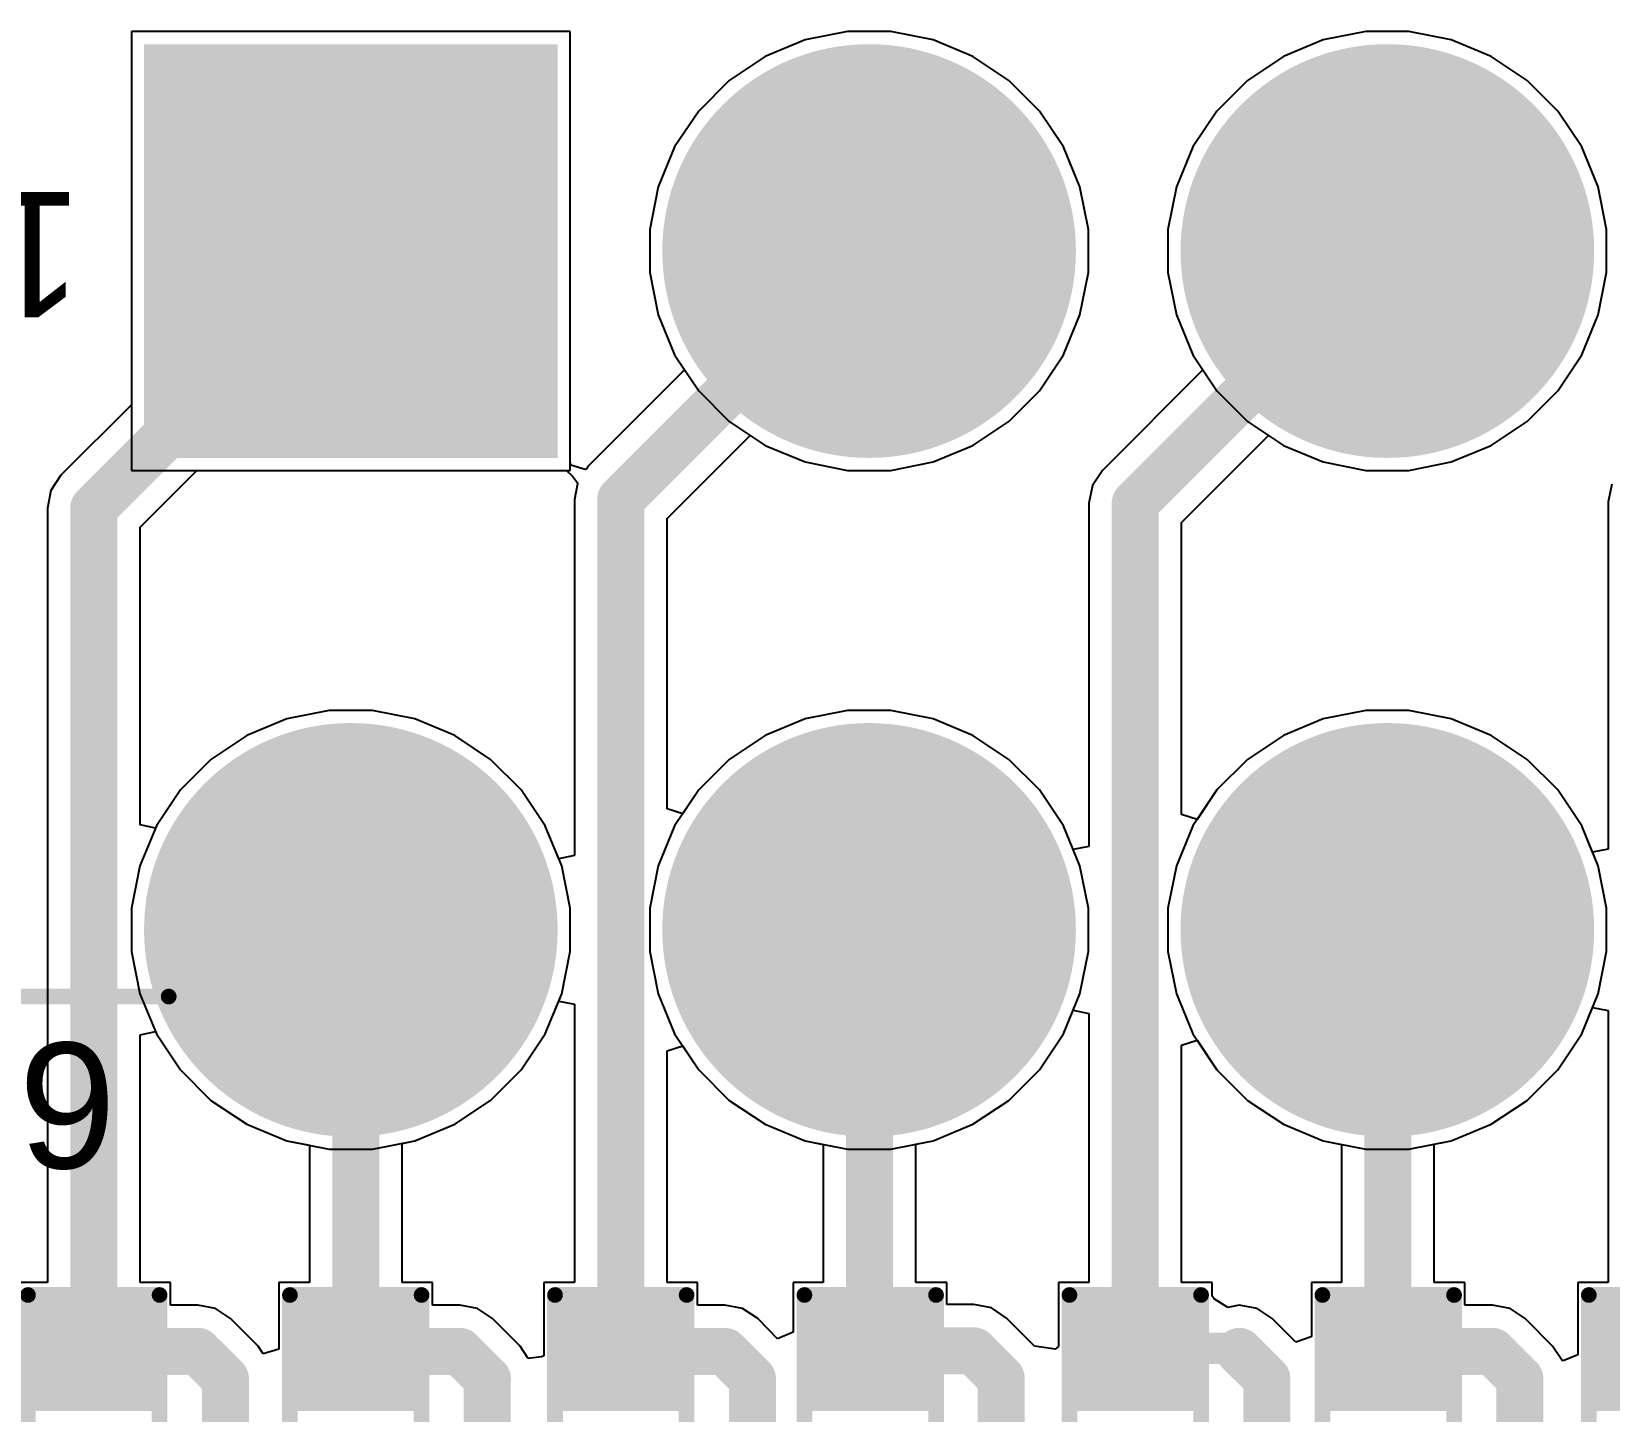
# Model space of a CAD drawing. Header units: millimetres. Extents: x -11 to 156, y -11 to 109.
# Drawn here: x 100.38 to 113.17, y 73.05 to 84.23 of the extents above; entities that cross this region are included whole.
import ezdxf

# ---------------------------------------------------------------- set-up
doc = ezdxf.new("R2010")
doc.units = ezdxf.units.MM
for name, color, linetype in [('BottomLayer', 5, 'Continuous'), ('BottomSolder', 6, 'Continuous'), ('MultiLayer', 9, 'Continuous'), ('PadHoleLayer', 156, 'Continuous'), ('TopLayer', 1, 'Continuous'), ('TopOverlay', 2, 'Continuous'), ('TopPaste', 8, 'Continuous'), ('TopSolder', 216, 'Continuous')]:
    doc.layers.add(name, color=color, linetype=linetype)
doc.styles.add('Arial', font='', dxfattribs={"height": 0.2})
doc.styles.get('Arial').set_extended_font_data('Arial')

# ---------------------------------------------------------------- blocks, each defined once
blk = doc.blocks.new('R___0603_21')
at = {"layer": 'TopLayer'}
for points in [[(-0.381, 0.4445), (-0.381, -0.4445), (-1.143, -0.4445), (-1.143, 0.4445)], [(1.143, 0.4445), (1.143, -0.4445), (0.381, -0.4445), (0.381, 0.4445)]]:
    blk.add_hatch(color=1, dxfattribs=at).paths.add_polyline_path(points)
at = {"layer": 'TopPaste'}
for points in [[(-0.381, 0.4445), (-0.381, -0.4445), (-1.143, -0.4445), (-1.143, 0.4445)], [(1.143, 0.4445), (1.143, -0.4445), (0.381, -0.4445), (0.381, 0.4445)]]:
    blk.add_hatch(color=8, dxfattribs=at).paths.add_polyline_path(points)
at = {"layer": 'TopSolder'}
for points in [[(-0.2794, 0.5461), (-0.2794, -0.5461), (-1.2446, -0.5461), (-1.2446, 0.5461)], [(1.2446, 0.5461), (1.2446, -0.5461), (0.2794, -0.5461), (0.2794, 0.5461)]]:
    blk.add_hatch(color=216, dxfattribs=at).paths.add_polyline_path(points)
at = {"layer": 'TopOverlay', "const_width": 0.127}
for points in [[(-1.2192, 0.5334), (1.2192, 0.5334)], [(-1.2192, 0.5334), (-1.2192, -0.5334)], [(1.2192, 0.5334), (1.2192, -0.5334)], [(-1.2192, -0.5334), (1.2192, -0.5334)]]:
    blk.add_lwpolyline(points, dxfattribs=at)
at = {"layer": 'TopOverlay', "const_width": 0.0635}
for points in [[(-1.25095, 0.5334, 1), (-1.18745, 0.5334, 1)], [(-1.25095, 0.5334, 1), (-1.18745, 0.5334, 1)], [(1.18745, 0.5334, 1), (1.25095, 0.5334, 1)], [(1.18745, 0.5334, 1), (1.25095, 0.5334, 1)], [(-1.25095, -0.5334, 1), (-1.18745, -0.5334, 1)], [(-1.25095, -0.5334, 1), (-1.18745, -0.5334, 1)], [(1.18745, -0.5334, 1), (1.25095, -0.5334, 1)], [(1.18745, -0.5334, 1), (1.25095, -0.5334, 1)]]:
    blk.add_lwpolyline(points, format="xyb", close=True, dxfattribs=at)
blk = doc.blocks.new('R___0603_22')
at = {"layer": 'TopLayer'}
for points in [[(-0.381, 0.4445), (-0.381, -0.4445), (-1.143, -0.4445), (-1.143, 0.4445)], [(1.143, 0.4445), (1.143, -0.4445), (0.381, -0.4445), (0.381, 0.4445)]]:
    blk.add_hatch(color=1, dxfattribs=at).paths.add_polyline_path(points)
at = {"layer": 'TopPaste'}
for points in [[(-0.381, 0.4445), (-0.381, -0.4445), (-1.143, -0.4445), (-1.143, 0.4445)], [(1.143, 0.4445), (1.143, -0.4445), (0.381, -0.4445), (0.381, 0.4445)]]:
    blk.add_hatch(color=8, dxfattribs=at).paths.add_polyline_path(points)
at = {"layer": 'TopSolder'}
for points in [[(-0.2794, 0.5461), (-0.2794, -0.5461), (-1.2446, -0.5461), (-1.2446, 0.5461)], [(1.2446, 0.5461), (1.2446, -0.5461), (0.2794, -0.5461), (0.2794, 0.5461)]]:
    blk.add_hatch(color=216, dxfattribs=at).paths.add_polyline_path(points)
at = {"layer": 'TopOverlay', "const_width": 0.127}
for points in [[(-1.2192, 0.5334), (1.2192, 0.5334)], [(-1.2192, 0.5334), (-1.2192, -0.5334)], [(1.2192, 0.5334), (1.2192, -0.5334)], [(-1.2192, -0.5334), (1.2192, -0.5334)]]:
    blk.add_lwpolyline(points, dxfattribs=at)
at = {"layer": 'TopOverlay', "const_width": 0.0635}
for points in [[(-1.25095, 0.5334, 1), (-1.18745, 0.5334, 1)], [(-1.25095, 0.5334, 1), (-1.18745, 0.5334, 1)], [(1.18745, 0.5334, 1), (1.25095, 0.5334, 1)], [(1.18745, 0.5334, 1), (1.25095, 0.5334, 1)], [(-1.25095, -0.5334, 1), (-1.18745, -0.5334, 1)], [(-1.25095, -0.5334, 1), (-1.18745, -0.5334, 1)], [(1.18745, -0.5334, 1), (1.25095, -0.5334, 1)], [(1.18745, -0.5334, 1), (1.25095, -0.5334, 1)]]:
    blk.add_lwpolyline(points, format="xyb", close=True, dxfattribs=at)
blk = doc.blocks.new('R___0603_23')
at = {"layer": 'TopLayer'}
for points in [[(-0.381, 0.4445), (-0.381, -0.4445), (-1.143, -0.4445), (-1.143, 0.4445)], [(1.143, 0.4445), (1.143, -0.4445), (0.381, -0.4445), (0.381, 0.4445)]]:
    blk.add_hatch(color=1, dxfattribs=at).paths.add_polyline_path(points)
at = {"layer": 'TopPaste'}
for points in [[(-0.381, 0.4445), (-0.381, -0.4445), (-1.143, -0.4445), (-1.143, 0.4445)], [(1.143, 0.4445), (1.143, -0.4445), (0.381, -0.4445), (0.381, 0.4445)]]:
    blk.add_hatch(color=8, dxfattribs=at).paths.add_polyline_path(points)
at = {"layer": 'TopSolder'}
for points in [[(-0.2794, 0.5461), (-0.2794, -0.5461), (-1.2446, -0.5461), (-1.2446, 0.5461)], [(1.2446, 0.5461), (1.2446, -0.5461), (0.2794, -0.5461), (0.2794, 0.5461)]]:
    blk.add_hatch(color=216, dxfattribs=at).paths.add_polyline_path(points)
at = {"layer": 'TopOverlay', "const_width": 0.127}
for points in [[(-1.2192, 0.5334), (1.2192, 0.5334)], [(-1.2192, 0.5334), (-1.2192, -0.5334)], [(1.2192, 0.5334), (1.2192, -0.5334)], [(-1.2192, -0.5334), (1.2192, -0.5334)]]:
    blk.add_lwpolyline(points, dxfattribs=at)
at = {"layer": 'TopOverlay', "const_width": 0.0635}
for points in [[(-1.25095, 0.5334, 1), (-1.18745, 0.5334, 1)], [(-1.25095, 0.5334, 1), (-1.18745, 0.5334, 1)], [(1.18745, 0.5334, 1), (1.25095, 0.5334, 1)], [(1.18745, 0.5334, 1), (1.25095, 0.5334, 1)], [(-1.25095, -0.5334, 1), (-1.18745, -0.5334, 1)], [(-1.25095, -0.5334, 1), (-1.18745, -0.5334, 1)], [(1.18745, -0.5334, 1), (1.25095, -0.5334, 1)], [(1.18745, -0.5334, 1), (1.25095, -0.5334, 1)]]:
    blk.add_lwpolyline(points, format="xyb", close=True, dxfattribs=at)
blk = doc.blocks.new('R___0603_24')
at = {"layer": 'TopLayer'}
for points in [[(-0.381, 0.4445), (-0.381, -0.4445), (-1.143, -0.4445), (-1.143, 0.4445)], [(1.143, 0.4445), (1.143, -0.4445), (0.381, -0.4445), (0.381, 0.4445)]]:
    blk.add_hatch(color=1, dxfattribs=at).paths.add_polyline_path(points)
at = {"layer": 'TopPaste'}
for points in [[(-0.381, 0.4445), (-0.381, -0.4445), (-1.143, -0.4445), (-1.143, 0.4445)], [(1.143, 0.4445), (1.143, -0.4445), (0.381, -0.4445), (0.381, 0.4445)]]:
    blk.add_hatch(color=8, dxfattribs=at).paths.add_polyline_path(points)
at = {"layer": 'TopSolder'}
for points in [[(-0.2794, 0.5461), (-0.2794, -0.5461), (-1.2446, -0.5461), (-1.2446, 0.5461)], [(1.2446, 0.5461), (1.2446, -0.5461), (0.2794, -0.5461), (0.2794, 0.5461)]]:
    blk.add_hatch(color=216, dxfattribs=at).paths.add_polyline_path(points)
at = {"layer": 'TopOverlay', "const_width": 0.127}
for points in [[(-1.2192, 0.5334), (1.2192, 0.5334)], [(-1.2192, 0.5334), (-1.2192, -0.5334)], [(1.2192, 0.5334), (1.2192, -0.5334)], [(-1.2192, -0.5334), (1.2192, -0.5334)]]:
    blk.add_lwpolyline(points, dxfattribs=at)
at = {"layer": 'TopOverlay', "const_width": 0.0635}
for points in [[(-1.25095, 0.5334, 1), (-1.18745, 0.5334, 1)], [(-1.25095, 0.5334, 1), (-1.18745, 0.5334, 1)], [(1.18745, 0.5334, 1), (1.25095, 0.5334, 1)], [(1.18745, 0.5334, 1), (1.25095, 0.5334, 1)], [(-1.25095, -0.5334, 1), (-1.18745, -0.5334, 1)], [(-1.25095, -0.5334, 1), (-1.18745, -0.5334, 1)], [(1.18745, -0.5334, 1), (1.25095, -0.5334, 1)], [(1.18745, -0.5334, 1), (1.25095, -0.5334, 1)]]:
    blk.add_lwpolyline(points, format="xyb", close=True, dxfattribs=at)
blk = doc.blocks.new('R___0603_25')
at = {"layer": 'TopLayer'}
for points in [[(-0.381, 0.4445), (-0.381, -0.4445), (-1.143, -0.4445), (-1.143, 0.4445)], [(1.143, 0.4445), (1.143, -0.4445), (0.381, -0.4445), (0.381, 0.4445)]]:
    blk.add_hatch(color=1, dxfattribs=at).paths.add_polyline_path(points)
at = {"layer": 'TopPaste'}
for points in [[(-0.381, 0.4445), (-0.381, -0.4445), (-1.143, -0.4445), (-1.143, 0.4445)], [(1.143, 0.4445), (1.143, -0.4445), (0.381, -0.4445), (0.381, 0.4445)]]:
    blk.add_hatch(color=8, dxfattribs=at).paths.add_polyline_path(points)
at = {"layer": 'TopSolder'}
for points in [[(-0.2794, 0.5461), (-0.2794, -0.5461), (-1.2446, -0.5461), (-1.2446, 0.5461)], [(1.2446, 0.5461), (1.2446, -0.5461), (0.2794, -0.5461), (0.2794, 0.5461)]]:
    blk.add_hatch(color=216, dxfattribs=at).paths.add_polyline_path(points)
at = {"layer": 'TopOverlay', "const_width": 0.127}
for points in [[(-1.2192, 0.5334), (1.2192, 0.5334)], [(-1.2192, 0.5334), (-1.2192, -0.5334)], [(1.2192, 0.5334), (1.2192, -0.5334)], [(-1.2192, -0.5334), (1.2192, -0.5334)]]:
    blk.add_lwpolyline(points, dxfattribs=at)
at = {"layer": 'TopOverlay', "const_width": 0.0635}
for points in [[(-1.25095, 0.5334, 1), (-1.18745, 0.5334, 1)], [(-1.25095, 0.5334, 1), (-1.18745, 0.5334, 1)], [(1.18745, 0.5334, 1), (1.25095, 0.5334, 1)], [(1.18745, 0.5334, 1), (1.25095, 0.5334, 1)], [(-1.25095, -0.5334, 1), (-1.18745, -0.5334, 1)], [(-1.25095, -0.5334, 1), (-1.18745, -0.5334, 1)], [(1.18745, -0.5334, 1), (1.25095, -0.5334, 1)], [(1.18745, -0.5334, 1), (1.25095, -0.5334, 1)]]:
    blk.add_lwpolyline(points, format="xyb", close=True, dxfattribs=at)
blk = doc.blocks.new('R___0603_26')
at = {"layer": 'TopLayer'}
for points in [[(-0.381, 0.4445), (-0.381, -0.4445), (-1.143, -0.4445), (-1.143, 0.4445)], [(1.143, 0.4445), (1.143, -0.4445), (0.381, -0.4445), (0.381, 0.4445)]]:
    blk.add_hatch(color=1, dxfattribs=at).paths.add_polyline_path(points)
at = {"layer": 'TopPaste'}
for points in [[(-0.381, 0.4445), (-0.381, -0.4445), (-1.143, -0.4445), (-1.143, 0.4445)], [(1.143, 0.4445), (1.143, -0.4445), (0.381, -0.4445), (0.381, 0.4445)]]:
    blk.add_hatch(color=8, dxfattribs=at).paths.add_polyline_path(points)
at = {"layer": 'TopSolder'}
for points in [[(-0.2794, 0.5461), (-0.2794, -0.5461), (-1.2446, -0.5461), (-1.2446, 0.5461)], [(1.2446, 0.5461), (1.2446, -0.5461), (0.2794, -0.5461), (0.2794, 0.5461)]]:
    blk.add_hatch(color=216, dxfattribs=at).paths.add_polyline_path(points)
at = {"layer": 'TopOverlay', "const_width": 0.127}
for points in [[(-1.2192, 0.5334), (1.2192, 0.5334)], [(-1.2192, 0.5334), (-1.2192, -0.5334)], [(1.2192, 0.5334), (1.2192, -0.5334)], [(-1.2192, -0.5334), (1.2192, -0.5334)]]:
    blk.add_lwpolyline(points, dxfattribs=at)
at = {"layer": 'TopOverlay', "const_width": 0.0635}
for points in [[(-1.25095, 0.5334, 1), (-1.18745, 0.5334, 1)], [(-1.25095, 0.5334, 1), (-1.18745, 0.5334, 1)], [(1.18745, 0.5334, 1), (1.25095, 0.5334, 1)], [(1.18745, 0.5334, 1), (1.25095, 0.5334, 1)], [(-1.25095, -0.5334, 1), (-1.18745, -0.5334, 1)], [(-1.25095, -0.5334, 1), (-1.18745, -0.5334, 1)], [(1.18745, -0.5334, 1), (1.25095, -0.5334, 1)], [(1.18745, -0.5334, 1), (1.25095, -0.5334, 1)]]:
    blk.add_lwpolyline(points, format="xyb", close=True, dxfattribs=at)
blk = doc.blocks.new('R___0603_27')
at = {"layer": 'TopLayer'}
for points in [[(-0.381, 0.4445), (-0.381, -0.4445), (-1.143, -0.4445), (-1.143, 0.4445)], [(1.143, 0.4445), (1.143, -0.4445), (0.381, -0.4445), (0.381, 0.4445)]]:
    blk.add_hatch(color=1, dxfattribs=at).paths.add_polyline_path(points)
at = {"layer": 'TopPaste'}
for points in [[(-0.381, 0.4445), (-0.381, -0.4445), (-1.143, -0.4445), (-1.143, 0.4445)], [(1.143, 0.4445), (1.143, -0.4445), (0.381, -0.4445), (0.381, 0.4445)]]:
    blk.add_hatch(color=8, dxfattribs=at).paths.add_polyline_path(points)
at = {"layer": 'TopSolder'}
for points in [[(-0.2794, 0.5461), (-0.2794, -0.5461), (-1.2446, -0.5461), (-1.2446, 0.5461)], [(1.2446, 0.5461), (1.2446, -0.5461), (0.2794, -0.5461), (0.2794, 0.5461)]]:
    blk.add_hatch(color=216, dxfattribs=at).paths.add_polyline_path(points)
at = {"layer": 'TopOverlay', "const_width": 0.127}
for points in [[(-1.2192, 0.5334), (1.2192, 0.5334)], [(-1.2192, 0.5334), (-1.2192, -0.5334)], [(1.2192, 0.5334), (1.2192, -0.5334)], [(-1.2192, -0.5334), (1.2192, -0.5334)]]:
    blk.add_lwpolyline(points, dxfattribs=at)
at = {"layer": 'TopOverlay', "const_width": 0.0635}
for points in [[(-1.25095, 0.5334, 1), (-1.18745, 0.5334, 1)], [(-1.25095, 0.5334, 1), (-1.18745, 0.5334, 1)], [(1.18745, 0.5334, 1), (1.25095, 0.5334, 1)], [(1.18745, 0.5334, 1), (1.25095, 0.5334, 1)], [(-1.25095, -0.5334, 1), (-1.18745, -0.5334, 1)], [(-1.25095, -0.5334, 1), (-1.18745, -0.5334, 1)], [(1.18745, -0.5334, 1), (1.25095, -0.5334, 1)], [(1.18745, -0.5334, 1), (1.25095, -0.5334, 1)]]:
    blk.add_lwpolyline(points, format="xyb", close=True, dxfattribs=at)
blk = doc.blocks.new('0039301100_81')
at = {"layer": 'BottomLayer'}
h = blk.add_hatch(color=5, dxfattribs=at)
edge = h.paths.add_edge_path()
edge.add_arc((-8.4, 5.5), 1.6, 0, 360)
h = blk.add_hatch(color=5, dxfattribs=at)
edge = h.paths.add_edge_path()
edge.add_arc((-4.2, 5.5), 1.6, 0, 360)
h = blk.add_hatch(color=5, dxfattribs=at)
edge = h.paths.add_edge_path()
edge.add_arc((0, 5.5), 1.6, 0, 360)
h = blk.add_hatch(color=5, dxfattribs=at)
edge = h.paths.add_edge_path()
edge.add_arc((-8.4, 0), 1.6, 0, 360)
h = blk.add_hatch(color=5, dxfattribs=at)
edge = h.paths.add_edge_path()
edge.add_arc((-4.2, 0), 1.6, 0, 360)
blk.add_hatch(color=5, dxfattribs=at).paths.add_polyline_path([(-1.6, 1.6), (1.6, 1.6), (1.6, -1.6), (-1.6, -1.6)])
at = {"layer": 'BottomSolder'}
h = blk.add_hatch(color=6, dxfattribs=at)
edge = h.paths.add_edge_path()
edge.add_arc((-8.4, 5.5), 1.676, 0, 360)
h = blk.add_hatch(color=6, dxfattribs=at)
edge = h.paths.add_edge_path()
edge.add_arc((-4.2, 5.5), 1.676, 0, 360)
h = blk.add_hatch(color=6, dxfattribs=at)
edge = h.paths.add_edge_path()
edge.add_arc((0, 5.5), 1.676, 0, 360)
h = blk.add_hatch(color=6, dxfattribs=at)
edge = h.paths.add_edge_path()
edge.add_arc((-8.4, 0), 1.676, 0, 360)
h = blk.add_hatch(color=6, dxfattribs=at)
edge = h.paths.add_edge_path()
edge.add_arc((-4.2, 0), 1.676, 0, 360)
blk.add_hatch(color=6, dxfattribs=at).paths.add_polyline_path([(-1.676, 1.676), (1.676, 1.676), (1.676, -1.676), (-1.676, -1.676)])
at = {"layer": 'MultiLayer'}
h = blk.add_hatch(color=9, dxfattribs=at)
edge = h.paths.add_edge_path()
edge.add_arc((-8.4, 5.5), 1.6, 0, 360)
h = blk.add_hatch(color=9, dxfattribs=at)
edge = h.paths.add_edge_path()
edge.add_arc((-4.2, 5.5), 1.6, 0, 360)
h = blk.add_hatch(color=9, dxfattribs=at)
edge = h.paths.add_edge_path()
edge.add_arc((0, 5.5), 1.6, 0, 360)
h = blk.add_hatch(color=9, dxfattribs=at)
edge = h.paths.add_edge_path()
edge.add_arc((-8.4, 0), 1.6, 0, 360)
h = blk.add_hatch(color=9, dxfattribs=at)
edge = h.paths.add_edge_path()
edge.add_arc((-4.2, 0), 1.6, 0, 360)
at = {"layer": 'PadHoleLayer'}
h = blk.add_hatch(color=156, dxfattribs=at)
edge = h.paths.add_edge_path()
edge.add_arc((-8.4, 5.5), 0.91, 0, 360)
h = blk.add_hatch(color=156, dxfattribs=at)
edge = h.paths.add_edge_path()
edge.add_arc((-4.2, 5.5), 0.91, 0, 360)
h = blk.add_hatch(color=156, dxfattribs=at)
edge = h.paths.add_edge_path()
edge.add_arc((0, 5.5), 0.91, 0, 360)
h = blk.add_hatch(color=156, dxfattribs=at)
edge = h.paths.add_edge_path()
edge.add_arc((-8.4, 0), 0.91, 0, 360)
h = blk.add_hatch(color=156, dxfattribs=at)
edge = h.paths.add_edge_path()
edge.add_arc((-4.2, 0), 0.91, 0, 360)
h = blk.add_hatch(color=156, dxfattribs=at)
edge = h.paths.add_edge_path()
edge.add_arc((0, 0), 0.91, 0, 360)
at = {"layer": 'TopLayer'}
h = blk.add_hatch(color=1, dxfattribs=at)
edge = h.paths.add_edge_path()
edge.add_arc((-8.4, 5.5), 1.6, 0, 360)
h = blk.add_hatch(color=1, dxfattribs=at)
edge = h.paths.add_edge_path()
edge.add_arc((-4.2, 5.5), 1.6, 0, 360)
h = blk.add_hatch(color=1, dxfattribs=at)
edge = h.paths.add_edge_path()
edge.add_arc((0, 5.5), 1.6, 0, 360)
h = blk.add_hatch(color=1, dxfattribs=at)
edge = h.paths.add_edge_path()
edge.add_arc((-8.4, 0), 1.6, 0, 360)
h = blk.add_hatch(color=1, dxfattribs=at)
edge = h.paths.add_edge_path()
edge.add_arc((-4.2, 0), 1.6, 0, 360)
blk.add_hatch(color=1, dxfattribs=at).paths.add_polyline_path([(-1.6, 1.6), (1.6, 1.6), (1.6, -1.6), (-1.6, -1.6)])
at = {"layer": 'TopSolder'}
h = blk.add_hatch(color=216, dxfattribs=at)
edge = h.paths.add_edge_path()
edge.add_arc((-8.4, 5.5), 1.676, 0, 360)
h = blk.add_hatch(color=216, dxfattribs=at)
edge = h.paths.add_edge_path()
edge.add_arc((-4.2, 5.5), 1.676, 0, 360)
h = blk.add_hatch(color=216, dxfattribs=at)
edge = h.paths.add_edge_path()
edge.add_arc((0, 5.5), 1.676, 0, 360)
h = blk.add_hatch(color=216, dxfattribs=at)
edge = h.paths.add_edge_path()
edge.add_arc((-8.4, 0), 1.676, 0, 360)
h = blk.add_hatch(color=216, dxfattribs=at)
edge = h.paths.add_edge_path()
edge.add_arc((-4.2, 0), 1.676, 0, 360)
blk.add_hatch(color=216, dxfattribs=at).paths.add_polyline_path([(-1.676, 1.676), (1.676, 1.676), (1.676, -1.676), (-1.676, -1.676)])
at = {"layer": 'TopOverlay', "const_width": 0.127}
blk.add_lwpolyline([(3.1, 6.04), (1.476, 6.04)], dxfattribs=at)
at = {"layer": 'TopOverlay', "const_width": 0.0635}
blk.add_lwpolyline([(1.444, 6.04, 1), (1.508, 6.04, 1)], format="xyb", close=True, dxfattribs=at)
at = {"layer": 'TopOverlay'}
blk.add_text('1', height=1.016, dxfattribs=at).set_placement((2.181, -0.479))

msp = doc.modelspace()

# ---------------------------------------------------------------- linework, layer by layer
at = {"layer": 'BottomLayer'}
for p, q in [((104.749, 84.226), (101.194, 84.226)), ((101.194, 84.226), (101.194, 80.671)), ((104.749, 80.671), (104.749, 84.226)), ((106.653, 84.158), (106.329, 84.024)), ((106.997, 84.226), (106.653, 84.158)), ((107.347, 84.226), (106.997, 84.226)), ((107.69, 84.158), (107.347, 84.226)), ((108.014, 84.024), (107.69, 84.158)), ((110.853, 84.158), (110.529, 84.024)), ((111.197, 84.226), (110.853, 84.158)), ((111.547, 84.226), (111.197, 84.226)), ((111.89, 84.158), (111.547, 84.226)), ((112.214, 84.024), (111.89, 84.158)), ((106.329, 84.024), (106.038, 83.829)), ((108.305, 83.829), (108.014, 84.024)), ((110.529, 84.024), (110.238, 83.829)), ((112.505, 83.829), (112.214, 84.024)), ((106.038, 83.829), (105.791, 83.582)), ((108.553, 83.582), (108.305, 83.829)), ((110.238, 83.829), (109.991, 83.582)), ((112.753, 83.582), (112.505, 83.829)), ((105.791, 83.582), (105.596, 83.291)), ((108.747, 83.291), (108.553, 83.582)), ((109.991, 83.582), (109.796, 83.291)), ((112.947, 83.291), (112.753, 83.582)), ((105.596, 83.291), (105.462, 82.967)), ((108.881, 82.967), (108.747, 83.291)), ((109.796, 83.291), (109.662, 82.967)), ((113.081, 82.967), (112.947, 83.291)), ((105.462, 82.967), (105.394, 82.623)), ((108.949, 82.623), (108.881, 82.967)), ((109.662, 82.967), (109.594, 82.623)), ((113.149, 82.623), (113.081, 82.967)), ((105.394, 82.623), (105.394, 82.273)), ((108.949, 82.273), (108.949, 82.623)), ((109.594, 82.623), (109.594, 82.273)), ((113.149, 82.273), (113.149, 82.623)), ((105.394, 82.273), (105.462, 81.93)), ((108.881, 81.93), (108.949, 82.273)), ((109.594, 82.273), (109.662, 81.93)), ((113.081, 81.93), (113.149, 82.273)), ((105.462, 81.93), (105.596, 81.606)), ((108.747, 81.606), (108.881, 81.93)), ((109.662, 81.93), (109.796, 81.606)), ((112.947, 81.606), (113.081, 81.93)), ((105.596, 81.606), (105.791, 81.315)), ((108.553, 81.315), (108.747, 81.606)), ((109.796, 81.606), (109.991, 81.315)), ((112.753, 81.315), (112.947, 81.606)), ((105.791, 81.315), (106.038, 81.067)), ((108.305, 81.067), (108.553, 81.315)), ((109.991, 81.315), (110.238, 81.067)), ((112.505, 81.067), (112.753, 81.315)), ((106.038, 81.067), (106.329, 80.873)), ((108.014, 80.873), (108.305, 81.067)), ((110.238, 81.067), (110.529, 80.873)), ((112.214, 80.873), (112.505, 81.067)), ((106.329, 80.873), (106.653, 80.739)), ((107.69, 80.739), (108.014, 80.873)), ((110.529, 80.873), (110.853, 80.739)), ((111.89, 80.739), (112.214, 80.873)), ((106.653, 80.739), (106.997, 80.671)), ((107.347, 80.671), (107.69, 80.739)), ((110.853, 80.739), (111.197, 80.671)), ((111.547, 80.671), (111.89, 80.739)), ((101.194, 80.671), (104.749, 80.671)), ((106.997, 80.671), (107.347, 80.671)), ((111.197, 80.671), (111.547, 80.671)), ((102.453, 78.658), (102.129, 78.524)), ((102.797, 78.726), (102.453, 78.658)), ((103.147, 78.726), (102.797, 78.726)), ((103.49, 78.658), (103.147, 78.726)), ((103.814, 78.524), (103.49, 78.658)), ((106.653, 78.658), (106.329, 78.524)), ((106.997, 78.726), (106.653, 78.658)), ((107.347, 78.726), (106.997, 78.726)), ((107.69, 78.658), (107.347, 78.726)), ((108.014, 78.524), (107.69, 78.658)), ((110.853, 78.658), (110.529, 78.524)), ((111.197, 78.726), (110.853, 78.658)), ((111.547, 78.726), (111.197, 78.726)), ((111.89, 78.658), (111.547, 78.726)), ((112.214, 78.524), (111.89, 78.658)), ((102.129, 78.524), (101.838, 78.329)), ((104.105, 78.329), (103.814, 78.524)), ((106.329, 78.524), (106.038, 78.329)), ((108.305, 78.329), (108.014, 78.524)), ((110.529, 78.524), (110.238, 78.329)), ((112.505, 78.329), (112.214, 78.524)), ((101.838, 78.329), (101.591, 78.082)), ((104.353, 78.082), (104.105, 78.329)), ((106.038, 78.329), (105.791, 78.082)), ((108.553, 78.082), (108.305, 78.329)), ((110.238, 78.329), (109.991, 78.082)), ((112.753, 78.082), (112.505, 78.329)), ((101.591, 78.082), (101.396, 77.791)), ((104.547, 77.791), (104.353, 78.082)), ((105.791, 78.082), (105.596, 77.791)), ((108.747, 77.791), (108.553, 78.082)), ((109.991, 78.082), (109.796, 77.791)), ((112.947, 77.791), (112.753, 78.082)), ((101.396, 77.791), (101.262, 77.467)), ((104.681, 77.467), (104.547, 77.791)), ((105.596, 77.791), (105.462, 77.467)), ((108.881, 77.467), (108.747, 77.791)), ((109.796, 77.791), (109.662, 77.467)), ((113.081, 77.467), (112.947, 77.791)), ((101.262, 77.467), (101.194, 77.123)), ((104.749, 77.123), (104.681, 77.467)), ((105.462, 77.467), (105.394, 77.123)), ((108.949, 77.123), (108.881, 77.467)), ((109.662, 77.467), (109.594, 77.123)), ((113.149, 77.123), (113.081, 77.467)), ((101.194, 77.123), (101.194, 76.773)), ((104.749, 76.773), (104.749, 77.123)), ((105.394, 77.123), (105.394, 76.773)), ((108.949, 76.773), (108.949, 77.123)), ((109.594, 77.123), (109.594, 76.773)), ((113.149, 76.773), (113.149, 77.123)), ((101.194, 76.773), (101.262, 76.43)), ((104.681, 76.43), (104.749, 76.773)), ((105.394, 76.773), (105.462, 76.43)), ((108.881, 76.43), (108.949, 76.773)), ((109.594, 76.773), (109.662, 76.43)), ((113.081, 76.43), (113.149, 76.773)), ((101.262, 76.43), (101.396, 76.106)), ((104.547, 76.106), (104.681, 76.43)), ((105.462, 76.43), (105.596, 76.106)), ((108.747, 76.106), (108.881, 76.43)), ((109.662, 76.43), (109.796, 76.106)), ((112.947, 76.106), (113.081, 76.43)), ((101.396, 76.106), (101.591, 75.815)), ((104.353, 75.815), (104.547, 76.106)), ((105.596, 76.106), (105.791, 75.815)), ((108.553, 75.815), (108.747, 76.106)), ((109.796, 76.106), (109.991, 75.815)), ((112.753, 75.815), (112.947, 76.106)), ((101.591, 75.815), (101.838, 75.567)), ((104.105, 75.567), (104.353, 75.815)), ((105.791, 75.815), (106.038, 75.567)), ((108.305, 75.567), (108.553, 75.815)), ((109.991, 75.815), (110.238, 75.567)), ((112.505, 75.567), (112.753, 75.815)), ((101.838, 75.567), (102.129, 75.373)), ((103.814, 75.373), (104.105, 75.567)), ((106.038, 75.567), (106.329, 75.373)), ((108.014, 75.373), (108.305, 75.567)), ((110.238, 75.567), (110.529, 75.373)), ((112.214, 75.373), (112.505, 75.567)), ((102.129, 75.373), (102.453, 75.239)), ((103.49, 75.239), (103.814, 75.373)), ((106.329, 75.373), (106.653, 75.239)), ((107.69, 75.239), (108.014, 75.373)), ((110.529, 75.373), (110.853, 75.239)), ((111.89, 75.239), (112.214, 75.373)), ((102.453, 75.239), (102.797, 75.171)), ((103.147, 75.171), (103.49, 75.239)), ((106.653, 75.239), (106.997, 75.171)), ((107.347, 75.171), (107.69, 75.239)), ((110.853, 75.239), (111.197, 75.171)), ((111.547, 75.171), (111.89, 75.239)), ((102.797, 75.171), (103.147, 75.171)), ((106.997, 75.171), (107.347, 75.171)), ((111.197, 75.171), (111.547, 75.171))]:
    msp.add_line(p, q, dxfattribs=at)
at = {"layer": 'TopLayer'}
for p, q in [((104.749, 84.226), (101.194, 84.226)), ((101.194, 84.226), (101.194, 81.202)), ((104.749, 80.786), (104.749, 84.226)), ((106.653, 84.158), (106.329, 84.024)), ((106.997, 84.226), (106.653, 84.158)), ((107.347, 84.226), (106.997, 84.226)), ((107.69, 84.158), (107.347, 84.226)), ((108.014, 84.024), (107.69, 84.158)), ((110.853, 84.158), (110.529, 84.024)), ((111.197, 84.226), (110.853, 84.158)), ((111.547, 84.226), (111.197, 84.226)), ((111.89, 84.158), (111.547, 84.226)), ((112.214, 84.024), (111.89, 84.158)), ((106.329, 84.024), (106.038, 83.829)), ((108.305, 83.829), (108.014, 84.024)), ((110.529, 84.024), (110.238, 83.829)), ((112.505, 83.829), (112.214, 84.024)), ((106.038, 83.829), (105.791, 83.582)), ((108.553, 83.582), (108.305, 83.829)), ((110.238, 83.829), (109.991, 83.582)), ((112.753, 83.582), (112.505, 83.829)), ((105.791, 83.582), (105.596, 83.291)), ((108.747, 83.291), (108.553, 83.582)), ((109.991, 83.582), (109.796, 83.291)), ((112.947, 83.291), (112.753, 83.582)), ((105.596, 83.291), (105.462, 82.967)), ((108.881, 82.967), (108.747, 83.291)), ((109.796, 83.291), (109.662, 82.967)), ((113.081, 82.967), (112.947, 83.291)), ((105.462, 82.967), (105.394, 82.623)), ((108.949, 82.623), (108.881, 82.967)), ((109.662, 82.967), (109.594, 82.623)), ((113.149, 82.623), (113.081, 82.967)), ((105.394, 82.623), (105.394, 82.273)), ((108.949, 82.273), (108.949, 82.623)), ((109.594, 82.623), (109.594, 82.273)), ((113.149, 82.273), (113.149, 82.623)), ((105.394, 82.273), (105.462, 81.93)), ((108.881, 81.93), (108.949, 82.273)), ((109.594, 82.273), (109.662, 81.93)), ((113.081, 81.93), (113.149, 82.273)), ((105.462, 81.93), (105.596, 81.606)), ((108.747, 81.606), (108.881, 81.93)), ((109.662, 81.93), (109.796, 81.606)), ((112.947, 81.606), (113.081, 81.93)), ((105.596, 81.606), (105.677, 81.485)), ((108.553, 81.315), (108.747, 81.606)), ((109.796, 81.606), (109.877, 81.485)), ((112.753, 81.315), (112.947, 81.606)), ((105.677, 81.485), (104.894, 80.702)), ((109.877, 81.485), (109.063, 80.671)), ((101.194, 81.202), (100.623, 80.631)), ((108.305, 81.067), (108.553, 81.315)), ((112.505, 81.067), (112.753, 81.315)), ((105.535, 80.281), (106.208, 80.954)), ((106.208, 80.954), (106.329, 80.873)), ((108.014, 80.873), (108.305, 81.067)), ((109.704, 80.25), (110.408, 80.954)), ((110.408, 80.954), (110.529, 80.873)), ((112.214, 80.873), (112.505, 81.067)), ((106.329, 80.873), (106.653, 80.739)), ((107.69, 80.739), (108.014, 80.873)), ((110.529, 80.873), (110.853, 80.739)), ((111.89, 80.739), (112.214, 80.873)), ((104.749, 80.785), (104.749, 80.786)), ((104.749, 80.74), (104.749, 80.785)), ((104.749, 80.785), (104.749, 80.785)), ((104.754, 80.713), (104.749, 80.74)), ((104.872, 80.677), (104.754, 80.713)), ((104.894, 80.702), (104.882, 80.684)), ((106.653, 80.739), (106.997, 80.671)), ((107.347, 80.671), (107.69, 80.739)), ((110.853, 80.739), (111.197, 80.671)), ((111.547, 80.671), (111.89, 80.739)), ((100.623, 80.631), (100.542, 80.509)), ((101.264, 80.21), (101.725, 80.671)), ((101.725, 80.671), (104.636, 80.671)), ((104.636, 80.671), (104.72, 80.671)), ((104.72, 80.671), (104.768, 80.624)), ((104.768, 80.624), (104.81, 80.569)), ((104.809, 80.563), (104.784, 80.436)), ((104.81, 80.569), (104.809, 80.563)), ((104.873, 80.677), (104.872, 80.677)), ((104.882, 80.684), (104.873, 80.677)), ((106.997, 80.671), (107.347, 80.671)), ((109.063, 80.671), (108.982, 80.549)), ((111.197, 80.671), (111.547, 80.671)), ((113.191, 80.559), (113.162, 80.415)), ((100.542, 80.509), (100.513, 80.366)), ((104.784, 80.436), (104.784, 77.55)), ((108.982, 80.549), (108.953, 80.406)), ((100.513, 80.366), (100.513, 74.092)), ((108.953, 80.406), (108.953, 77.624)), ((113.162, 80.415), (113.162, 77.602)), ((101.264, 77.798), (101.264, 80.21)), ((105.535, 77.928), (105.535, 80.281)), ((109.704, 77.882), (109.704, 80.25)), ((102.453, 78.658), (102.129, 78.524)), ((102.797, 78.726), (102.453, 78.658)), ((103.147, 78.726), (102.797, 78.726)), ((103.49, 78.658), (103.147, 78.726)), ((103.814, 78.524), (103.49, 78.658)), ((106.653, 78.658), (106.329, 78.524)), ((106.997, 78.726), (106.653, 78.658)), ((107.347, 78.726), (106.997, 78.726)), ((107.69, 78.658), (107.347, 78.726)), ((108.014, 78.524), (107.69, 78.658)), ((110.853, 78.658), (110.529, 78.524)), ((111.197, 78.726), (110.853, 78.658)), ((111.547, 78.726), (111.197, 78.726)), ((111.89, 78.658), (111.547, 78.726)), ((112.214, 78.524), (111.89, 78.658)), ((102.129, 78.524), (101.838, 78.329)), ((104.105, 78.329), (103.814, 78.524)), ((106.329, 78.524), (106.038, 78.329)), ((108.305, 78.329), (108.014, 78.524)), ((110.529, 78.524), (110.238, 78.329)), ((112.505, 78.329), (112.214, 78.524)), ((101.838, 78.329), (101.591, 78.082)), ((104.353, 78.082), (104.105, 78.329)), ((106.038, 78.329), (105.791, 78.082)), ((108.553, 78.082), (108.305, 78.329)), ((110.238, 78.329), (109.991, 78.082)), ((112.753, 78.082), (112.505, 78.329)), ((101.591, 78.082), (101.396, 77.791)), ((104.547, 77.791), (104.353, 78.082)), ((105.791, 78.082), (105.662, 77.889)), ((108.747, 77.791), (108.553, 78.082)), ((109.991, 78.082), (109.831, 77.843)), ((112.947, 77.791), (112.753, 78.082)), ((105.662, 77.889), (105.535, 77.928)), ((109.831, 77.843), (109.704, 77.882)), ((101.389, 77.773), (101.264, 77.798)), ((101.396, 77.791), (101.389, 77.773)), ((104.657, 77.525), (104.547, 77.791)), ((108.826, 77.599), (108.747, 77.791)), ((113.035, 77.577), (112.947, 77.791)), ((108.953, 77.624), (108.826, 77.599)), ((104.784, 77.55), (104.657, 77.525)), ((113.162, 77.602), (113.035, 77.577)), ((104.547, 76.106), (104.657, 76.372)), ((104.657, 76.372), (104.784, 76.347)), ((104.784, 76.347), (104.784, 74.092)), ((108.747, 76.106), (108.826, 76.298)), ((108.826, 76.298), (108.953, 76.272)), ((108.953, 76.272), (108.953, 74.092)), ((112.947, 76.106), (113.035, 76.32)), ((113.035, 76.32), (113.162, 76.294)), ((113.162, 76.294), (113.162, 74.092)), ((101.264, 76.099), (101.389, 76.124)), ((101.264, 74.092), (101.264, 76.099)), ((101.389, 76.124), (101.396, 76.106)), ((101.396, 76.106), (101.591, 75.815)), ((104.353, 75.815), (104.547, 76.106)), ((108.553, 75.815), (108.747, 76.106)), ((112.753, 75.815), (112.947, 76.106)), ((105.535, 75.969), (105.662, 76.008)), ((105.535, 74.092), (105.535, 75.969)), ((105.662, 76.008), (105.791, 75.815)), ((109.704, 76.015), (109.831, 76.054)), ((109.704, 74.092), (109.704, 76.015)), ((109.831, 76.054), (109.991, 75.815)), ((101.591, 75.815), (101.838, 75.567)), ((104.105, 75.567), (104.353, 75.815)), ((105.791, 75.815), (106.038, 75.567)), ((108.305, 75.567), (108.553, 75.815)), ((109.991, 75.815), (110.238, 75.567)), ((112.505, 75.567), (112.753, 75.815)), ((101.838, 75.567), (102.129, 75.373)), ((103.814, 75.373), (104.105, 75.567)), ((106.038, 75.567), (106.329, 75.373)), ((108.014, 75.373), (108.305, 75.567)), ((110.238, 75.567), (110.529, 75.373)), ((112.214, 75.373), (112.505, 75.567)), ((102.129, 75.373), (102.453, 75.239)), ((103.49, 75.239), (103.814, 75.373)), ((106.329, 75.373), (106.653, 75.239)), ((107.69, 75.239), (108.014, 75.373)), ((110.529, 75.373), (110.853, 75.239)), ((111.89, 75.239), (112.214, 75.373)), ((102.453, 75.239), (102.636, 75.203)), ((102.636, 75.203), (102.636, 74.092)), ((103.387, 75.218), (103.49, 75.239)), ((103.387, 74.092), (103.387, 75.218)), ((106.653, 75.239), (106.801, 75.21)), ((106.801, 75.21), (106.801, 74.092)), ((107.552, 75.211), (107.69, 75.239)), ((107.552, 74.092), (107.552, 75.211)), ((110.853, 75.239), (111, 75.21)), ((111, 75.21), (111, 74.092)), ((111.751, 75.211), (111.89, 75.239)), ((111.751, 74.092), (111.751, 75.211)), ((100.513, 74.092), (100.266, 74.092)), ((101.511, 74.092), (101.264, 74.092)), ((101.511, 73.909), (101.511, 74.092)), ((102.636, 74.092), (102.389, 74.092)), ((102.389, 74.092), (102.389, 73.552)), ((103.634, 74.092), (103.387, 74.092)), ((103.634, 73.909), (103.634, 74.092)), ((104.784, 74.092), (104.537, 74.092)), ((104.537, 74.092), (104.537, 73.497)), ((105.782, 74.092), (105.535, 74.092)), ((105.782, 73.909), (105.782, 74.092)), ((106.801, 74.092), (106.558, 74.092)), ((106.558, 74.092), (106.558, 73.688)), ((107.803, 74.092), (107.552, 74.092)), ((107.803, 73.913), (107.803, 74.092)), ((108.953, 74.092), (108.707, 74.092)), ((108.707, 74.092), (108.707, 73.572)), ((109.951, 74.092), (109.704, 74.092)), ((109.951, 73.981), (109.951, 74.092)), ((111, 74.092), (110.757, 74.092)), ((110.757, 74.092), (110.757, 73.653)), ((112.001, 74.092), (111.751, 74.092)), ((112.001, 73.909), (112.001, 74.092)), ((113.162, 74.092), (112.916, 74.092)), ((112.916, 74.092), (112.916, 73.504)), ((108.02, 73.913), (107.803, 73.913)), ((108.163, 73.885), (108.02, 73.913)), ((109.968, 73.958), (109.951, 73.981)), ((110.078, 73.89), (109.968, 73.958)), ((101.732, 73.909), (101.511, 73.909)), ((101.876, 73.88), (101.732, 73.909)), ((101.998, 73.799), (101.876, 73.88)), ((102.221, 73.575), (101.998, 73.799)), ((103.855, 73.909), (103.634, 73.909)), ((103.999, 73.88), (103.855, 73.909)), ((104.121, 73.799), (103.999, 73.88)), ((104.344, 73.575), (104.121, 73.799)), ((106.003, 73.909), (105.782, 73.909)), ((106.147, 73.88), (106.003, 73.909)), ((106.269, 73.799), (106.147, 73.88)), ((106.431, 73.636), (106.269, 73.799)), ((108.285, 73.803), (108.163, 73.885)), ((108.508, 73.58), (108.285, 73.803)), ((110.172, 73.909), (110.078, 73.89)), ((110.316, 73.88), (110.172, 73.909)), ((110.438, 73.799), (110.316, 73.88)), ((110.63, 73.607), (110.438, 73.799)), ((112.223, 73.909), (112.001, 73.909)), ((112.366, 73.88), (112.223, 73.909)), ((112.488, 73.799), (112.366, 73.88)), ((112.711, 73.575), (112.488, 73.799)), ((106.558, 73.688), (106.431, 73.636)), ((102.262, 73.514), (102.221, 73.575)), ((102.389, 73.552), (102.262, 73.514)), ((104.41, 73.476), (104.344, 73.575)), ((108.512, 73.575), (108.508, 73.58)), ((108.681, 73.551), (108.512, 73.575)), ((108.707, 73.572), (108.681, 73.551)), ((110.754, 73.65), (110.63, 73.607)), ((110.757, 73.653), (110.754, 73.65)), ((112.789, 73.46), (112.711, 73.575)), ((104.517, 73.489), (104.41, 73.476)), ((104.537, 73.497), (104.517, 73.489)), ((112.798, 73.458), (112.789, 73.46)), ((112.916, 73.504), (112.798, 73.458))]:
    msp.add_line(p, q, dxfattribs=at)
for points, const_width in [([(100.889, 80.366), (102.972, 82.448)], 0.381), ([(105.16, 80.436), (107.172, 82.448)], 0.381), ([(109.329, 80.406), (111.372, 82.448)], 0.381), ([(105.16, 73.533), (105.16, 80.436)], 0.381), ([(109.329, 73.533), (109.329, 80.406)], 0.381), ([(100.889, 73.533), (100.889, 80.366)], 0.381), ([(102.972, 76.948), (103.012, 76.908)], 0.508), ([(107.172, 76.948), (107.176, 76.944)], 0.508), ([(107.176, 73.538), (107.176, 76.944)], 0.381), ([(111.372, 76.948), (111.375, 76.945)], 0.508), ([(111.375, 73.537), (111.375, 76.945)], 0.381), ([(103.012, 73.533), (103.012, 76.908)], 0.381), ([(107.176, 73.538), (107.181, 73.533)], 0.508), ([(107.181, 73.533), (107.184, 73.536)], 0.508), ([(109.329, 73.533), (109.355, 73.559)], 0.508), ([(111.375, 73.537), (111.379, 73.533)], 0.508), ([(100.889, 73.533), (101.732, 73.533)], 0.381), ([(101.732, 73.533), (101.956, 73.31)], 0.381), ([(103.012, 73.533), (103.855, 73.533)], 0.381), ([(103.855, 73.533), (104.078, 73.31)], 0.381), ([(105.16, 73.533), (106.003, 73.533)], 0.381), ([(106.003, 73.533), (106.226, 73.31)], 0.381), ([(107.176, 73.538), (108.02, 73.538)], 0.381), ([(107.184, 73.536), (107.92, 73.536)], 0.254), ([(108.02, 73.538), (108.243, 73.314)], 0.381), ([(109.355, 73.559), (110.091, 73.559)], 0.254), ([(110.172, 73.533), (110.396, 73.31)], 0.381), ([(111.379, 73.533), (112.223, 73.533)], 0.381), ([(112.223, 73.533), (112.446, 73.31)], 0.381), ([(101.956, 66.015), (101.956, 73.31)], 0.381), ([(104.078, 66.61), (104.078, 73.31)], 0.381), ([(106.226, 67.005), (106.226, 73.31)], 0.381), ([(108.243, 67.423), (108.243, 73.314)], 0.381), ([(110.396, 67.481), (110.396, 73.31)], 0.381), ([(112.446, 67.589), (112.446, 73.31)], 0.381)]:
    msp.add_lwpolyline(points, dxfattribs=dict(at, const_width=const_width))
for points, const_width in [([(102.876, 82.448, 1), (103.067, 82.448, 1)], 0.191), ([(107.076, 82.448, 1), (107.267, 82.448, 1)], 0.191), ([(111.276, 82.448, 1), (111.467, 82.448, 1)], 0.191), ([(105.064, 80.436, 1), (105.255, 80.436, 1)], 0.191), ([(105.064, 80.436, 1), (105.255, 80.436, 1)], 0.191), ([(109.234, 80.406, 1), (109.424, 80.406, 1)], 0.191), ([(109.234, 80.406, 1), (109.424, 80.406, 1)], 0.191), ([(100.794, 80.366, 1), (100.984, 80.366, 1)], 0.191), ([(100.794, 80.366, 1), (100.984, 80.366, 1)], 0.191), ([(102.845, 76.948, 1), (103.099, 76.948, 1)], 0.254), ([(102.885, 76.908, 1), (103.139, 76.908, 1)], 0.254), ([(107.045, 76.948, 1), (107.299, 76.948, 1)], 0.254), ([(107.049, 76.944, 1), (107.303, 76.944, 1)], 0.254), ([(107.081, 76.944, 1), (107.271, 76.944, 1)], 0.191), ([(111.245, 76.948, 1), (111.499, 76.948, 1)], 0.254), ([(111.248, 76.945, 1), (111.502, 76.945, 1)], 0.254), ([(111.28, 76.945, 1), (111.471, 76.945, 1)], 0.191), ([(102.916, 76.908, 1), (103.107, 76.908, 1)], 0.191), ([(107.049, 73.538, 1), (107.303, 73.538, 1)], 0.254), ([(107.054, 73.533, 1), (107.308, 73.533, 1)], 0.254), ([(107.054, 73.533, 1), (107.308, 73.533, 1)], 0.254), ([(107.057, 73.536, 1), (107.311, 73.536, 1)], 0.254), ([(109.202, 73.533, 1), (109.456, 73.533, 1)], 0.254), ([(109.228, 73.559, 1), (109.482, 73.559, 1)], 0.254), ([(111.248, 73.537, 1), (111.502, 73.537, 1)], 0.254), ([(111.252, 73.533, 1), (111.506, 73.533, 1)], 0.254), ([(100.794, 73.533, 1), (100.984, 73.533, 1)], 0.191), ([(100.794, 73.533, 1), (100.984, 73.533, 1)], 0.191), ([(101.637, 73.533, 1), (101.828, 73.533, 1)], 0.191), ([(101.637, 73.533, 1), (101.828, 73.533, 1)], 0.191), ([(102.916, 73.533, 1), (103.107, 73.533, 1)], 0.191), ([(102.916, 73.533, 1), (103.107, 73.533, 1)], 0.191), ([(103.76, 73.533, 1), (103.95, 73.533, 1)], 0.191), ([(103.76, 73.533, 1), (103.95, 73.533, 1)], 0.191), ([(105.064, 73.533, 1), (105.255, 73.533, 1)], 0.191), ([(105.064, 73.533, 1), (105.255, 73.533, 1)], 0.191), ([(105.908, 73.533, 1), (106.098, 73.533, 1)], 0.191), ([(105.908, 73.533, 1), (106.098, 73.533, 1)], 0.191), ([(107.081, 73.538, 1), (107.271, 73.538, 1)], 0.191), ([(107.081, 73.538, 1), (107.271, 73.538, 1)], 0.191), ([(107.12, 73.536, 1), (107.247, 73.536, 1)], 0.127), ([(107.857, 73.536, 1), (107.984, 73.536, 1)], 0.127), ([(107.925, 73.538, 1), (108.115, 73.538, 1)], 0.191), ([(107.925, 73.538, 1), (108.115, 73.538, 1)], 0.191), ([(109.234, 73.533, 1), (109.424, 73.533, 1)], 0.191), ([(109.291, 73.559, 1), (109.418, 73.559, 1)], 0.127), ([(110.028, 73.559, 1), (110.155, 73.559, 1)], 0.127), ([(110.077, 73.533, 1), (110.268, 73.533, 1)], 0.191), ([(111.28, 73.537, 1), (111.471, 73.537, 1)], 0.191), ([(111.284, 73.533, 1), (111.474, 73.533, 1)], 0.191), ([(112.127, 73.533, 1), (112.318, 73.533, 1)], 0.191), ([(112.127, 73.533, 1), (112.318, 73.533, 1)], 0.191), ([(101.86, 73.31, 1), (102.051, 73.31, 1)], 0.191), ([(101.86, 73.31, 1), (102.051, 73.31, 1)], 0.191), ([(103.983, 73.31, 1), (104.174, 73.31, 1)], 0.191), ([(103.983, 73.31, 1), (104.174, 73.31, 1)], 0.191), ([(106.131, 73.31, 1), (106.322, 73.31, 1)], 0.191), ([(106.131, 73.31, 1), (106.322, 73.31, 1)], 0.191), ([(108.148, 73.314, 1), (108.338, 73.314, 1)], 0.191), ([(108.148, 73.314, 1), (108.338, 73.314, 1)], 0.191), ([(110.3, 73.31, 1), (110.491, 73.31, 1)], 0.191), ([(110.3, 73.31, 1), (110.491, 73.31, 1)], 0.191), ([(112.351, 73.31, 1), (112.541, 73.31, 1)], 0.191), ([(112.351, 73.31, 1), (112.541, 73.31, 1)], 0.191)]:
    msp.add_lwpolyline(points, format="xyb", close=True, dxfattribs=dict(at, const_width=const_width))

# ---------------------------------------------------------------- block references
for name, p, rotation in [('0039301100_81', (102.972, 82.448), 180), ('R___0603_27', (100.889, 72.771), 90), ('R___0603_21', (103.012, 72.771), 90), ('R___0603_26', (105.16, 72.771), 90), ('R___0603_22', (107.181, 72.771), 90), ('R___0603_25', (109.329, 72.771), 90), ('R___0603_23', (111.379, 72.771), 90), ('R___0603_24', (113.538, 72.771), 90)]:
    msp.add_blockref(name, p, dxfattribs=dict(rotation=rotation))

# ---------------------------------------------------------------- texts
at = {"layer": 'TopOverlay', "style": 'Arial'}
msp.add_text('J9', height=1.016, dxfattribs=at).set_placement((99.57, 75.017))

doc.saveas('drawing.dxf')
